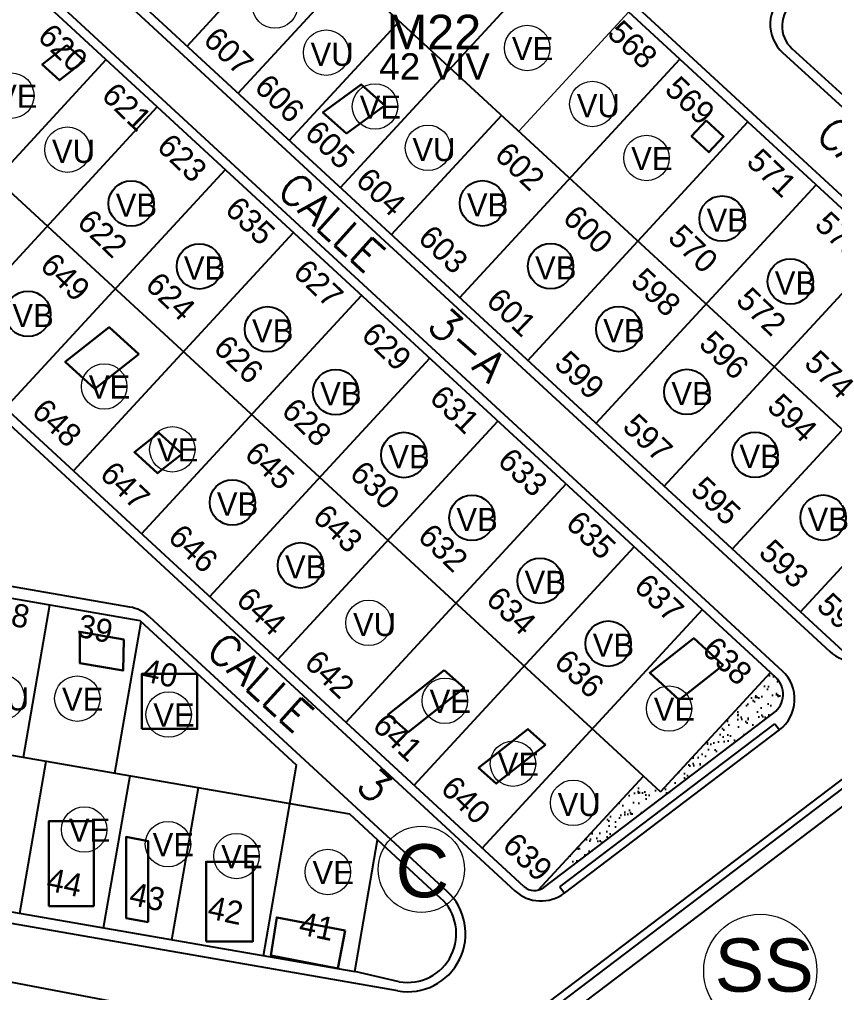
# Model space of a CAD drawing. Extents: x 472704 to 474638, y 1059265 to 1060325.
# Drawn here: x 473623.5 to 473729, y 1059821.6 to 1059947.6 of the extents above; entities that cross this region are included whole.
import ezdxf

# ---------------------------------------------------------------- set-up
doc = ezdxf.new("R2010")
doc.units = 0
doc.header["$LTSCALE"] = 0.4
doc.header["$MEASUREMENT"] = 0
for name, color, linetype, lineweight in [('AREAS VERDAS', 72, 'CONTINUOUS', 25), ('CALLES', 140, 'CONTINUOUS', 40), ('CASA', 31, 'CONTINUOUS', 30)]:
    doc.layers.add(name, color=color, linetype=linetype, lineweight=lineweight)
for name, color, linetype in [('BIFAMILIARES', 6, 'CONTINUOUS'), ('MANZANAS', 5, 'CONTINUOUS'), ('NumeroPropu', 6, 'CONTINUOUS'), ('PARCELASPEOPUESTAS', 3, 'CONTINUOUS'), ('TipoVivienda', 7, 'CONTINUOUS'), ('TOPONIMIA', 1, 'CONTINUOUS'), ('UNIFAMILIAR', 5, 'CONTINUOUS'), ('VIAPROPUESTA', 7, 'CONTINUOUS')]:
    doc.layers.add(name, color=color, linetype=linetype)
doc.styles.add('ARIAL', font='arial.ttf')
doc.styles.add('Numeros Parcelas', font='', dxfattribs={"height": 3})
doc.styles.get("Standard").update_dxf_attribs({"font": 'romans.shx'})
doc.styles.add('TipoVivienda', font='', dxfattribs={"height": 3})
doc.styles.get('Numeros Parcelas').set_extended_font_data('AvantGarde Bk BT')
doc.styles.get('TipoVivienda').set_extended_font_data('AvantGarde Bk BT')

msp = doc.modelspace()

# ---------------------------------------------------------------- hatches: boundary and pattern name
at = {"layer": 'AREAS VERDAS'}
h = msp.add_hatch(dxfattribs=at)
h.set_pattern_fill('AR-SAND', color=64, style=0)
h.set_pattern_definition([(37.5, (0, 0), (-0.0629933581, 1.926823769), [0, -1.52, 0, -1.7, 0, -1.625]), (7.5, (0, 0), (1.769776705, 2.822146065), [0, -0.82, 0, -1.37, 0, -0.525]), (327.5, (-1.23, 0), (3.1141418618, 0.0056590535), [0, -0.5, 0, -1.8, 0, -2.35]), (317.5, (-1.23, 0), (3.0061266046, 0.877675565), [0, -0.25, 0, -1.18, 0, -1.35])])
h.paths.add_polyline_path([(473721.12, 1059857.81, 0.466844), (473721.34, 1059862.41), (473720.68, 1059863.02), (473706.44, 1059847.58), (473704.24, 1059849.62), (473690.61, 1059834.85, 0.100746), (473691.33, 1059835.2)])
h = msp.add_hatch(dxfattribs=at)
h.set_pattern_fill('AR-SAND', color=64, style=0)
h.set_pattern_definition([(37.5, (0, 0), (-0.0629933581, 1.926823769), [0, -1.52, 0, -1.7, 0, -1.625]), (7.5, (0, 0), (1.769776705, 2.822146065), [0, -0.82, 0, -1.37, 0, -0.525]), (327.5, (-1.23, 0), (3.1141418618, 0.0056590535), [0, -0.5, 0, -1.8, 0, -2.35]), (317.5, (-1.23, 0), (3.0061266046, 0.877675565), [0, -0.25, 0, -1.18, 0, -1.35])])
h.paths.add_polyline_path([(473614.17, 1059789.62), (473615.43, 1059796.9, -0.160687), (473611.97, 1059802.29), (473609.05, 1059802.87), (473608.87, 1059802.72), (473604.93, 1059803.4), (473604.74, 1059803.73), (473597.04, 1059805.26), (473596.56, 1059804.85), (473592.61, 1059805.53), (473592.22, 1059806.22), (473583.76, 1059807.9, 0.165546), (473582.99, 1059806.49), (473581.2, 1059796.18)])
h.paths.add_polyline_path([(473596.94, 1059789.16), (473602.41, 1059788.58), (473604.1, 1059790.21), (473608.07, 1059789.79), (473609.37, 1059787.84), (473613.78, 1059787.38), (473614.17, 1059789.62), (473581.2, 1059796.18), (473580.77, 1059793.68, 0.226568), (473584.07, 1059790.53), (473589.98, 1059789.9), (473591.67, 1059791.53), (473595.64, 1059791.11)])
h.paths.add_polyline_path([(473633.44, 1059785.78), (473634.66, 1059786.97), (473638.64, 1059786.55), (473639.94, 1059784.6), (473645.41, 1059784.02), (473647.09, 1059785.65), (473651.07, 1059785.23), (473652.37, 1059783.28), (473658.59, 1059782.63, 0.396759), (473663.73, 1059791.99), (473630.11, 1059798.68, -0.104341), (473625.54, 1059795.29), (473624.84, 1059788.71, 0.129448), (473625.03, 1059787.46)])
h.paths.add_polyline_path([(473625.03, 1059787.46, 0.270273), (473627.06, 1059785.96), (473632.98, 1059785.34), (473633.44, 1059785.78)], flags=17)
h.paths.add_polyline_path([(473663.73, 1059791.99, 0.21662), (473659.68, 1059797), (473653.77, 1059797.73), (473652.06, 1059796.13), (473648.09, 1059796.62), (473646.82, 1059798.59), (473641.37, 1059799.27), (473639.66, 1059797.66), (473635.69, 1059798.15), (473634.42, 1059800.12), (473631.47, 1059800.49, -0.041044), (473630.11, 1059798.68)])
h.paths.add_polyline_path([(473598.34, 1059806.37), (473597.04, 1059805.26), (473604.74, 1059803.73), (473603.76, 1059805.43)], flags=17)
h.paths.add_polyline_path([(473592.22, 1059806.22), (473591.44, 1059807.56), (473585.87, 1059808.53, 0.23271), (473583.76, 1059807.9)])
h.paths.add_polyline_path([(473611.68, 1059804.06), (473610.66, 1059804.24), (473609.05, 1059802.87), (473611.97, 1059802.29, -0.043955)], flags=17)
h.paths.add_polyline_path([(473585.29, 1059819.83), (473584.69, 1059816.34, 0.414214), (473586.73, 1059813.45), (473592.3, 1059812.49), (473594.08, 1059814.01), (473598.02, 1059813.32), (473599.19, 1059811.29), (473604.61, 1059810.36), (473606.4, 1059811.87), (473610.34, 1059811.19), (473611.51, 1059809.16), (473612.53, 1059808.99, -0.154291), (473616.61, 1059813.6)])
h.paths.add_polyline_path([(473616.61, 1059813.6, -0.054125), (473618.62, 1059814.53), (473620.05, 1059821.86), (473614.19, 1059822.88), (473612.4, 1059821.37), (473608.46, 1059822.05), (473607.29, 1059824.08), (473601.87, 1059825.03), (473600.09, 1059823.51), (473596.15, 1059824.19), (473594.98, 1059826.23), (473589.12, 1059827.25, 0.414214), (473586.23, 1059825.21), (473585.29, 1059819.83)])
h.paths.add_polyline_path([(473630.12, 1059810.92, -0.161929), (473631.78, 1059805.66), (473635.92, 1059805.14), (473637.63, 1059806.74), (473641.6, 1059806.24), (473642.86, 1059804.26), (473648.32, 1059803.58), (473650.03, 1059805.18), (473654, 1059804.68), (473655.27, 1059802.71), (473661.17, 1059801.97, 0.17247), (473665.1, 1059803.96)])
h.paths.add_polyline_path([(473665.1, 1059803.96, 0.499764), (473663.35, 1059814.33), (473657.49, 1059815.35), (473655.71, 1059813.83), (473651.76, 1059814.52), (473650.6, 1059816.55), (473645.18, 1059817.49), (473643.39, 1059815.97), (473639.45, 1059816.66), (473638.28, 1059818.69), (473632.42, 1059819.71, 0.414214), (473629.53, 1059817.68), (473628.63, 1059812.51, -0.062569), (473630.12, 1059810.92)])
h.paths.add_polyline_path([(473568.6, 1059806.84), (473594.68, 1059806.84), (473594.68, 1059812.09), (473568.6, 1059812.09)], flags=9)
h.paths.add_polyline_path([(473567.21, 1059800.66), (473597.35, 1059800.66), (473597.35, 1059806.87), (473567.21, 1059806.87)], flags=9)
h.paths.add_polyline_path([(473572.68, 1059811.31), (473588.4, 1059811.31), (473588.4, 1059821.64), (473572.68, 1059821.64)], flags=9)

# ---------------------------------------------------------------- linework, layer by layer
at = {"layer": 'BIFAMILIARES', "linetype": 'Continuous'}
for centre in [(473637.95, 1059923.73), (473683.4, 1059923.76), (473714.42, 1059921.78), (473646.77, 1059915.59), (473692.22, 1059915.62), (473723.24, 1059913.64), (473624.58, 1059909.45), (473655.59, 1059907.45), (473701.04, 1059907.48), (473664.41, 1059899.32), (473709.86, 1059899.34), (473673.23, 1059891.18), (473718.67, 1059891.2), (473651.04, 1059885.03), (473682.04, 1059883.04), (473727.49, 1059883.07), (473659.86, 1059876.9), (473690.86, 1059874.9), (473699.68, 1059866.76)]:
    msp.add_circle(centre, 2.94, dxfattribs=at)
at = {"layer": 'CASA'}
for points in [[(473629.62, 1059944.25), (473631.87, 1059942.2), (473628.68, 1059939.69), (473626.43, 1059941.74)], [(473712.36, 1059934.49), (473714.6, 1059932.39), (473712.7, 1059930.36), (473710.46, 1059932.45)], [(473638.92, 1059904.23), (473635.1, 1059907.71), (473629.41, 1059903.23), (473633.23, 1059899.75)], [(473636.99, 1059867.3), (473636.9, 1059863.26), (473631.3, 1059864.21), (473631.29, 1059868.27)], [(473714.57, 1059863.98), (473710.75, 1059867.46), (473705.05, 1059862.98), (473708.87, 1059859.49)], [(473639.34, 1059855.71), (473646.49, 1059855.71), (473646.49, 1059862.86), (473639.34, 1059862.86)], [(473678.45, 1059863.32), (473681.03, 1059861.02), (473673.77, 1059855.31), (473671.18, 1059857.6)], [(473691.57, 1059853.68), (473689.29, 1059855.7), (473682.9, 1059850.68), (473685.18, 1059848.65)], [(473627.29, 1059832.79), (473633.09, 1059832.79), (473633.09, 1059843.79), (473627.29, 1059843.79)], [(473647.63, 1059828.19), (473653.67, 1059828.19), (473653.67, 1059838.53), (473647.63, 1059838.53)], [(473665.64, 1059829.61), (473664.69, 1059824.7), (473656.02, 1059826.37), (473656.79, 1059831.31)]]:
    msp.add_lwpolyline(points, close=True, dxfattribs=at)
for points in [[(473670.76, 1059936.42), (473667.71, 1059939.15), (473662.76, 1059935.53), (473665.8, 1059932.8), (473670.76, 1059936.42)], [(473644.54, 1059891.31), (473641.54, 1059894.05), (473638.36, 1059891.54), (473641.35, 1059888.81), (473644.54, 1059891.31)], [(473640.16, 1059830.69), (473640.13, 1059841.19), (473637.28, 1059841.74), (473637.3, 1059831.24), (473640.16, 1059830.69)]]:
    msp.add_lwpolyline(points, dxfattribs=at)
at = {"layer": 'PARCELASPEOPUESTAS', "linetype": 'Continuous'}
for p, q in [((473632.58, 1060012.89), (473759.65, 1059895.64)), ((473624.15, 1059992.1), (473745.41, 1059880.2)), ((473720.68, 1059863.02), (473586.19, 1059987.12)), ((473599.38, 1059986.38), (473731.17, 1059864.77)), ((473706.44, 1059847.58), (473567.54, 1059975.75)), ((473688.76, 1059835.32), (473553.3, 1059960.32)), ((473645.18, 1059944.11), (473659.42, 1059959.55)), ((473665.03, 1059925.8), (473693.51, 1059956.67)), ((473651.8, 1059938.01), (473666.04, 1059953.44)), ((473658.41, 1059931.91), (473672.65, 1059947.34)), ((473823.54, 1059852.38), (473723.47, 1059943.77)), ((473620.45, 1059926.93), (473634.69, 1059942.36)), ((473680.46, 1059911.56), (473708.94, 1059942.43)), ((473612.83, 1059905.39), (473641.31, 1059936.26)), ((473671.64, 1059919.7), (473685.88, 1059935.13)), ((473689.28, 1059903.42), (473717.76, 1059934.29)), ((473621.65, 1059897.25), (473650.13, 1059928.12)), ((473698.1, 1059895.29), (473726.58, 1059926.15)), ((473630.46, 1059889.11), (473658.95, 1059919.98)), ((473706.92, 1059887.15), (473735.4, 1059918.01)), ((473639.28, 1059880.98), (473667.77, 1059911.84)), ((473715.74, 1059879.01), (473744.22, 1059909.88)), ((473648.1, 1059872.84), (473676.59, 1059903.71)), ((473724.56, 1059870.87), (473753.04, 1059901.74)), ((473482.89, 1059896.92), (473639.07, 1059869.74)), ((473656.92, 1059864.7), (473685.4, 1059895.57)), ((473665.74, 1059856.56), (473694.22, 1059887.43)), ((473674.56, 1059848.43), (473703.04, 1059879.29)), ((473479.17, 1059877.26), (473666.19, 1059844.72)), ((473623.99, 1059852.07), (473627.42, 1059871.77)), ((473683.38, 1059840.29), (473711.86, 1059871.16)), ((473635.82, 1059850.01), (473639.22, 1059869.6)), ((473639.07, 1059869.74), (473659.34, 1059851.04)), ((473706.44, 1059847.58), (473720.68, 1059863.02)), ((473481.81, 1059856.5), (473666.87, 1059824.3)), ((473623.52, 1059831.85), (473626.95, 1059851.55)), ((473655.05, 1059826.36), (473659.34, 1059851.04)), ((473634.36, 1059829.96), (473637.79, 1059849.67)), ((473690.61, 1059834.85), (473704.24, 1059849.62)), ((473643.22, 1059828.42), (473646.65, 1059848.12)), ((473666.19, 1059844.72), (473669.84, 1059841.36)), ((473666.87, 1059824.3), (473669.84, 1059841.36))]:
    msp.add_line(p, q, dxfattribs=at)
at = {"layer": 'PARCELASPEOPUESTAS', "linetype": 'Continuous', "lineweight": 20}
msp.add_line((473688.09, 1059933.1), (473702.33, 1059948.53), dxfattribs=at)
at = {"layer": 'PARCELASPEOPUESTAS', "linetype": 'Continuous'}
for centre, radius, start, end in [((473726.17, 1059946.72), 4, 128.0693, 227.5958), ((473690.12, 1059836.79), 2, 227.3015, 307.2006)]:
    msp.add_arc(centre, radius, start, end, dxfattribs=at)
at = {"layer": 'TipoVivienda', "linetype": 'Continuous', "lineweight": 20}
for centre in [(473689.19, 1059943.86), (473622.44, 1059937.69), (473669.5, 1059936.29), (473704.63, 1059929.62), (473634.45, 1059900.05), (473643.27, 1059891.91), (473630.97, 1059859.64), (473678.54, 1059859.36), (473707.55, 1059858.35), (473642.79, 1059857.58), (473687.36, 1059851.22), (473631.87, 1059842.69), (473642.71, 1059840.8), (473651.57, 1059839.26), (473663.39, 1059837.2)]:
    msp.add_circle(centre, 2.94, dxfattribs=at)
at = {"layer": 'TOPONIMIA', "linetype": 'Continuous', "lineweight": 20}
for centre, radius in [((473675.49, 1059837.54), 5.59), ((473719.36, 1059824.39), 7.33)]:
    msp.add_circle(centre, radius, dxfattribs=at)
at = {"layer": 'UNIFAMILIAR', "linetype": 'Continuous', "lineweight": 20}
for centre in [(473656.55, 1059949.36), (473663.17, 1059943.26), (473697.62, 1059936.61), (473629.7, 1059930.7), (473676.35, 1059930.93), (473668.66, 1059869.45), (473621.18, 1059859.82), (473695.14, 1059846.15)]:
    msp.add_circle(centre, 2.94, dxfattribs=at)
at = {"layer": 'VIAPROPUESTA'}
for p, q in [((473633.88, 1060013.32), (473762.98, 1059894.2)), ((473586.31, 1059988.63), (473722.2, 1059863.25)), ((473598.97, 1059985.12), (473728.36, 1059865.72)), ((473552.48, 1059959.44), (473687.59, 1059834.77)), ((473822.73, 1059851.49), (473722.26, 1059943.25)), ((473637.77, 1059871.49), (473482.85, 1059898.45)), ((473640.3, 1059870.24), (473678.8, 1059834.72)), ((473672.43, 1059821.81), (473481.45, 1059855.04)), ((473669.84, 1059841.36), (473677.99, 1059833.83)), ((473672.64, 1059823), (473666.87, 1059824.3))]:
    msp.add_line(p, q, dxfattribs=at)
at = {"layer": 'VIAPROPUESTA', "linetype": 'Continuous'}
for p, q in [((473720.68, 1059863.02), (473721.34, 1059862.41)), ((473691.33, 1059835.2), (473721.12, 1059857.81)), ((473693.4, 1059835.26), (473721.23, 1059856.39)), ((473721.23, 1059856.39), (473721.83, 1059855.59)), ((473694, 1059834.46), (473721.83, 1059855.59)), ((473485.18, 1059849.03), (473671.07, 1059813.71)), ((473685.96, 1059815.8), (473730.72, 1059849.78)), ((473686.56, 1059815.01), (473731.32, 1059848.98)), ((473693.4, 1059835.26), (473694, 1059834.46))]:
    msp.add_line(p, q, dxfattribs=at)
msp.add_lwpolyline([(473735.23, 1059847.41, 0.363472), (473732.41, 1059847.55), (473687.65, 1059813.57, 0.234545), (473686.78, 1059811.82), (473686.78, 1059799.34, 0.349542), (473689.11, 1059796.42), (473698.41, 1059794.28)], format="xyb", dxfattribs=at)
at = {"layer": 'VIAPROPUESTA'}
for centre, radius, start, end in [((473725.64, 1059946.94), 5, 128.0693, 227.5958), ((473636.91, 1059866.57), 5, 47.3015, 80.1297), ((473673.72, 1059829.2), 7.5, 260.1297, 47.3015), ((473673.72, 1059829.2), 6.3, 260.1297, 47.3015)]:
    msp.add_arc(centre, radius, start, end, dxfattribs=at)
at = {"layer": 'VIAPROPUESTA', "linetype": 'Continuous'}
for centre, radius, start, end in [((473731.76, 1059869.4), 5, 227.3015, 307.2006), ((473719.31, 1059860.2), 3, 307.2006, 47.3015), ((473718.81, 1059859.57), 5, 307.2006, 47.3015), ((473690.98, 1059838.45), 5, 227.3015, 307.2006)]:
    msp.add_arc(centre, radius, start, end, dxfattribs=at)

# ---------------------------------------------------------------- texts
at = {"layer": 'CALLES', "linetype": 'Continuous'}
for s, rotation, p in [('CALLE  02-B', 317.7053, (473726.35, 1059932.36)), ('CALLE   3-A', 317.988, (473656.65, 1059925.13)), ('CALLE   3', 317.988, (473647.46, 1059865.57))]:
    msp.add_text(s, height=4, rotation=rotation, dxfattribs=at).set_placement(p)
at = {"layer": 'MANZANAS', "linetype": 'Continuous', "style": 'ARIAL'}
for s, height, p in [('M22', 4.5, (473671.01, 1059943.67)), ('42 VIV', 3.416, (473670.04, 1059939.77))]:
    msp.add_text(s, height=height, dxfattribs=at).set_placement(p)
at = {"layer": 'NumeroPropu', "linetype": 'Continuous', "lineweight": 20, "style": 'Numeros Parcelas'}
for s, rotation, p in [('620', 316.1603, (473625.67, 1059945.13)), ('568', 316.1603, (473699.4, 1059945.57)), ('607', 316.1603, (473647.11, 1059944.7)), ('606', 316.1603, (473653.72, 1059938.59)), ('569', 316.1603, (473706.83, 1059938.32)), ('621', 316.1603, (473633.94, 1059937.5)), ('605', 316.1603, (473660.22, 1059932.6)), ('623', 316.1603, (473641.1, 1059930.89)), ('602', 316.1603, (473684.8, 1059929.78)), ('571', 316.1603, (473717.41, 1059928.95)), ('604', 316.1603, (473666.83, 1059926.49)), ('635', 316.1603, (473649.92, 1059922.75)), ('600', 316.1603, (473693.62, 1059921.64)), ('622', 316.1603, (473630.78, 1059921.1)), ('573', 316.1603, (473726.23, 1059920.81)), ('603', 316.1603, (473674.9, 1059919.05)), ('570', 316.1603, (473707.23, 1059919.13)), ('649', 316.1603, (473625.98, 1059915.47)), ('627', 316.1603, (473658.74, 1059914.62)), ('598', 316.1603, (473702.43, 1059913.5)), ('624', 316.1603, (473639.6, 1059912.96)), ('572', 316.1603, (473716.05, 1059910.99)), ('601', 316.1603, (473683.72, 1059910.91)), ('629', 316.1603, (473667.56, 1059906.48)), ('626', 316.1603, (473648.42, 1059904.82)), ('596', 316.1603, (473711.25, 1059905.37)), ('599', 316.1603, (473692.54, 1059902.78)), ('574', 316.1603, (473724.87, 1059902.85)), ('631', 316.1603, (473676.38, 1059898.34)), ('594', 316.1603, (473720.07, 1059897.23)), ('648', 316.1603, (473624.9, 1059896.6)), ('628', 316.1603, (473657.23, 1059896.68)), ('597', 316.1603, (473701.36, 1059894.64)), ('645', 316.1603, (473652.44, 1059891.06)), ('633', 316.1603, (473685.2, 1059890.2)), ('647', 316.1603, (473633.72, 1059888.47)), ('630', 316.1603, (473666.05, 1059888.54)), ('595', 316.1603, (473710.18, 1059886.5)), ('643', 316.1603, (473661.26, 1059882.92)), ('635', 316.1603, (473694.02, 1059882.07)), ('646', 316.1603, (473642.54, 1059880.33)), ('632', 316.1603, (473674.87, 1059880.41)), ('593', 316.1603, (473718.99, 1059878.36)), ('637', 316.1603, (473702.84, 1059873.93)), ('644', 316.1603, (473651.36, 1059872.19)), ('634', 316.1603, (473683.69, 1059872.27)), ('591', 316.1603, (473726.48, 1059871.45)), ('38', 348.0265, (473620.04, 1059869.59)), ('39', 348.0265, (473630.8, 1059867.71)), ('638', 316.1603, (473711.66, 1059865.79)), ('642', 316.1603, (473660.18, 1059864.05)), ('636', 316.1603, (473692.51, 1059864.13)), ('40', 348.0265, (473639.22, 1059861.94)), ('641', 316.1603, (473669, 1059855.91)), ('640', 316.1603, (473677.82, 1059847.78)), ('639', 316.1603, (473685.81, 1059840.4)), ('44', 348.0265, (473626.83, 1059834.85)), ('43', 348.0265, (473637.54, 1059832.99)), ('42', 348.0265, (473647.67, 1059831.23)), ('41', 348.0265, (473659.49, 1059829.17))]:
    msp.add_text(s, height=3, rotation=rotation, dxfattribs=at).set_placement(p)
at = {"layer": 'TipoVivienda', "linetype": 'Continuous', "lineweight": 20, "style": 'TipoVivienda'}
for s, p in [('VU', (473661.16, 1059941.55)), ('VE', (473687.21, 1059942.29)), ('VE', (473620.46, 1059936.12)), ('VE', (473667.52, 1059934.71)), ('VU', (473695.61, 1059934.9)), ('VU', (473627.69, 1059928.99)), ('VU', (473674.34, 1059929.22)), ('VE', (473702.65, 1059928.05)), ('VB', (473635.94, 1059922.02)), ('VB', (473681.39, 1059922.05)), ('VB', (473712.41, 1059920.07)), ('VB', (473644.76, 1059913.88)), ('VB', (473690.21, 1059913.91)), ('VB', (473721.23, 1059911.94)), ('VB', (473622.57, 1059907.74)), ('VB', (473653.58, 1059905.75)), ('VB', (473699.03, 1059905.77)), ('VE', (473632.46, 1059898.48)), ('VB', (473662.4, 1059897.61)), ('VB', (473707.85, 1059897.63)), ('VE', (473641.28, 1059890.34)), ('VB', (473671.22, 1059889.47)), ('VB', (473716.66, 1059889.5)), ('VB', (473649.03, 1059883.33)), ('VB', (473680.03, 1059881.33)), ('VB', (473725.48, 1059881.36)), ('VB', (473657.85, 1059875.19)), ('VB', (473688.85, 1059873.19)), ('VU', (473666.65, 1059867.74)), ('VB', (473697.67, 1059865.06)), ('VU', (473619.17, 1059858.11)), ('VE', (473628.99, 1059858.06)), ('VE', (473676.56, 1059857.79)), ('VE', (473640.81, 1059856.01)), ('VE', (473705.57, 1059856.78)), ('VE', (473685.38, 1059849.65)), ('VU', (473693.13, 1059844.44)), ('VE', (473629.88, 1059841.11)), ('VE', (473640.72, 1059839.23)), ('VE', (473649.59, 1059837.69)), ('VE', (473661.41, 1059835.63))]:
    msp.add_text(s, height=3, dxfattribs=at).set_placement(p)
at = {"layer": 'TOPONIMIA', "linetype": 'Continuous', "style": 'ARIAL'}
for s, height, p in [('C', 6.88, (473672.16, 1059833.92)), ('SS    ZA', 6.883, (473713.45, 1059821.71))]:
    msp.add_text(s, height=height, dxfattribs=at).set_placement(p)

doc.saveas('drawing.dxf')
